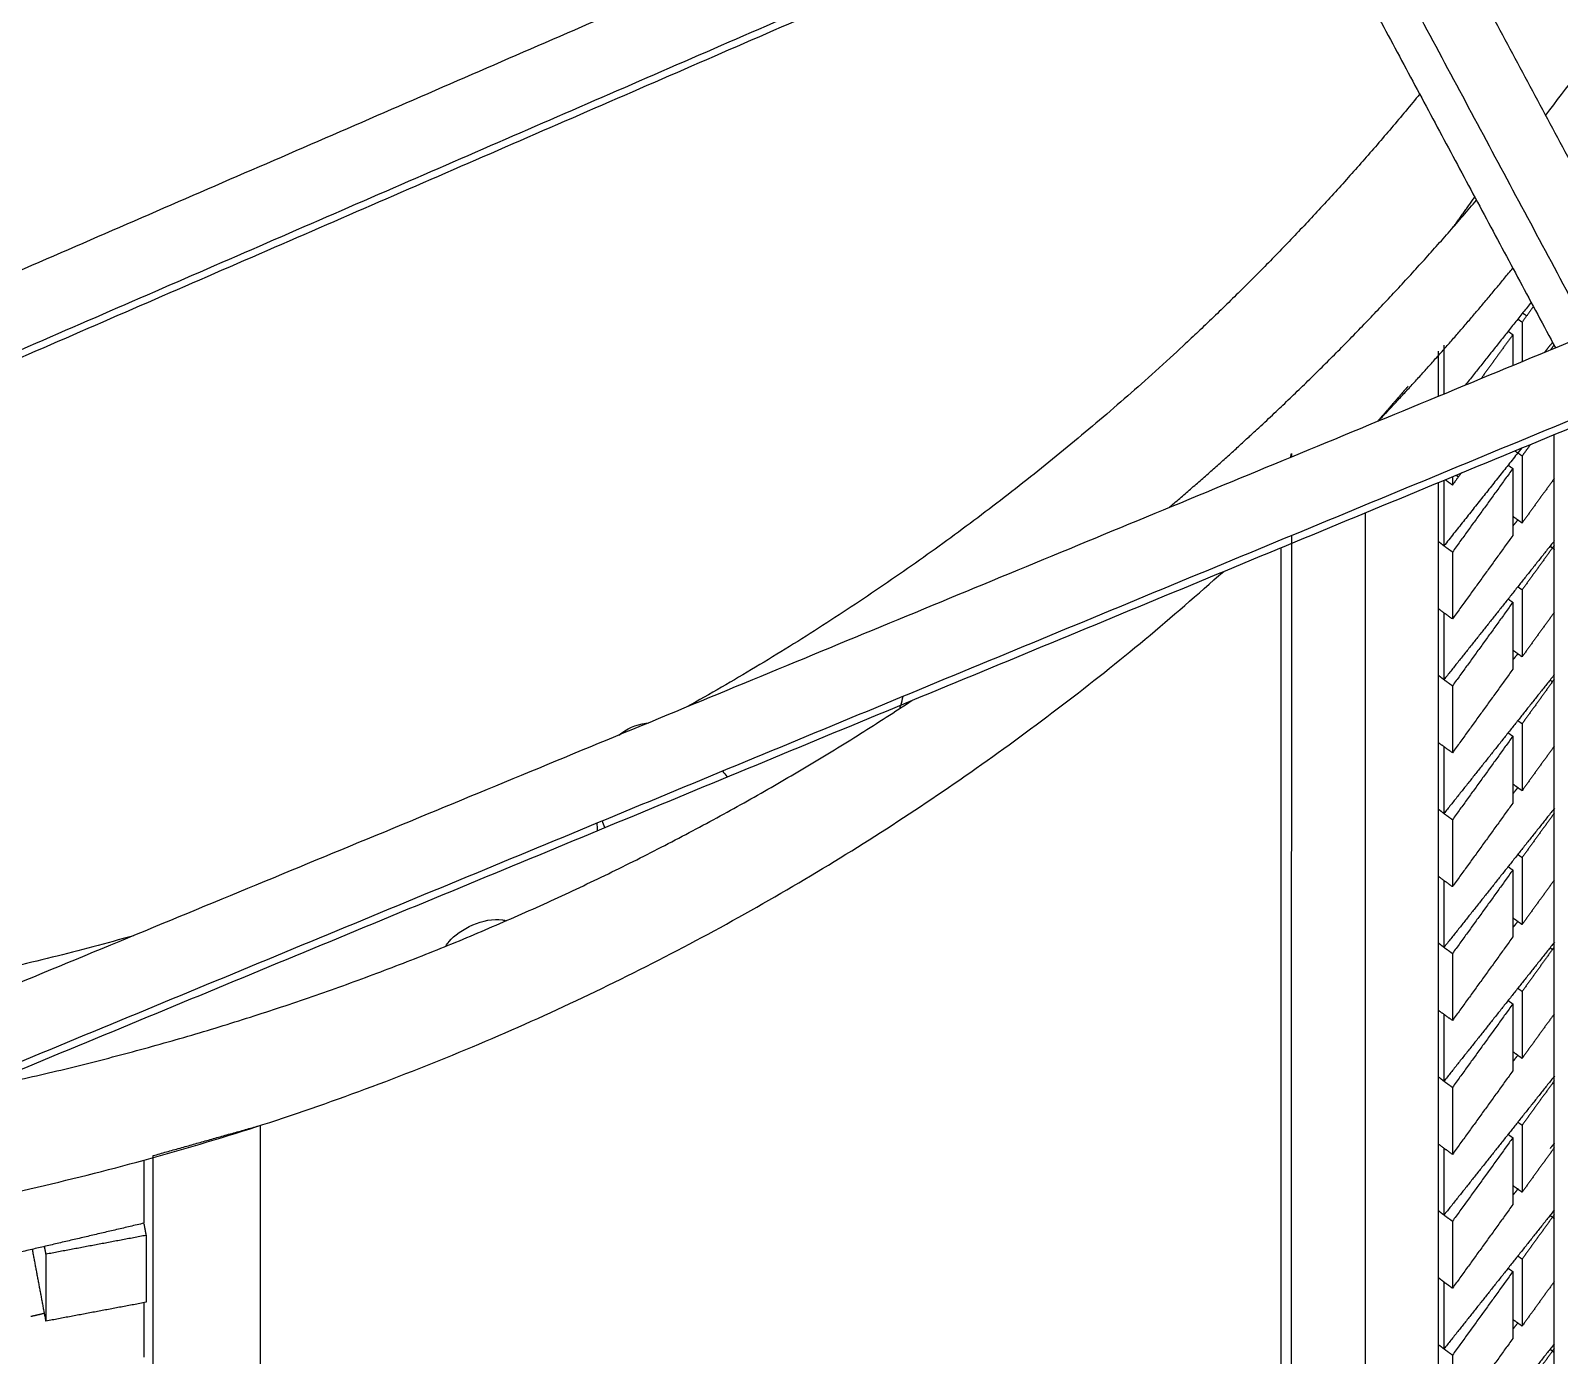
# Model space of a CAD drawing. Header units: millimetres. Extents: x 507.9 to 541, y 40.2 to 69.3.
# Drawn here: x 516.027 to 517.398, y 45.071 to 46.258 of the extents above; entities that cross this region are included whole.
import ezdxf

# ---------------------------------------------------------------- set-up
doc = ezdxf.new("R2010")
doc.units = ezdxf.units.MM
doc.layers.add('Make2D$Visible$Curves', color=7, linetype='Continuous', true_color=0x000000)

msp = doc.modelspace()

# ---------------------------------------------------------------- linework, layer by layer
at = {"layer": 'Make2D$Visible$Curves', "color": 18, "lineweight": -3, "true_color": 0x000000}
for points, degree in [([(517.42539, 45.98647), (516.74688, 47.25382), (516.06837, 48.52118)], 2), ([(517.17992, 46.54713), (516.33755, 46.18173), (515.49517, 45.81633)], 2), ([(517.47502, 46.01555), (517.33156, 46.2835), (517.1881, 46.55146)], 2), ([(515.49085, 45.73577), (516.34639, 46.10757), (517.20194, 46.47937)], 2), ([(515.49735, 45.74555), (516.3529, 46.11736), (517.20845, 46.48916)], 2), ([(517.13864, 46.45186), (517.26662, 46.21281), (517.39461, 45.97375)], 2), ([(517.30268, 46.0818), (517.3124, 46.09524), (517.32212, 46.10869)], 2), ([(517.35358, 46.05056), (517.35355, 46.05053), (517.35353, 46.05049)], 2), ([(517.37283, 46.01479), (517.34323, 45.97753), (517.31363, 45.94028)], 2), ([(517.48031, 46.00917), (516.49809, 45.6032), (515.51587, 45.19723)], 2), ([(517.36462, 45.99679), (517.36269, 45.99819), (517.36075, 45.99959)], 2), ([(517.37476, 46.01082), (517.36969, 46.0038), (517.36462, 45.99679)], 2), ([(517.36874, 46.00248), (517.36687, 46.00371), (517.36501, 46.00494)], 2), ([(517.35633, 45.98567), (517.34215, 45.96605), (517.32796, 45.94643)], 2), ([(517.35211, 45.98871), (517.35422, 45.98719), (517.35633, 45.98567)], 2), ([(517.35633, 45.98567), (517.35633, 45.9718), (517.35633, 45.95793)], 2), ([(517.36462, 45.99679), (517.36462, 45.97907), (517.36462, 45.96136)], 2), ([(517.29457, 45.97629), (517.29457, 45.95451), (517.29457, 45.93274)], 2), ([(517.39208, 45.97902), (517.38838, 45.97436), (517.38468, 45.9697)], 2), ([(517.39328, 45.97643), (517.39161, 45.97413), (517.38995, 45.97182)], 2), ([(517.2898, 45.93043), (517.2898, 45.95069), (517.2898, 45.97094)], 2), ([(515.51504, 45.1255), (516.51265, 45.53851), (517.51025, 45.95152)], 2), ([(515.50881, 45.11582), (516.50641, 45.52883), (517.50401, 45.94184)], 2), ([(517.23516, 45.90801), (517.24889, 45.92382), (517.26262, 45.93964)], 2), ([(517.39343, 43.29504), (517.39343, 44.59555), (517.39343, 45.89606)], 2), ([(517.15724, 45.87603), (517.15743, 45.87703), (517.15761, 45.87806), (517.15779, 45.8791)], 3), ([(517.15779, 45.8791), (517.15779, 45.87802), (517.15779, 45.87695), (517.15779, 45.87587)], 3), ([(517.36432, 45.88407), (517.32944, 45.84018), (517.29457, 45.79629)], 2), ([(517.36462, 45.87679), (517.36139, 45.87913), (517.35816, 45.88146)], 2), ([(517.3722, 45.88727), (517.36841, 45.88203), (517.36462, 45.87679)], 2), ([(517.36462, 45.87679), (517.36462, 45.84679), (517.36462, 45.81679)], 2), ([(517.35633, 45.86567), (517.32926, 45.82822), (517.30219, 45.79078)], 2), ([(517.31026, 45.86194), (517.30623, 45.85636), (517.30219, 45.85078)], 2), ([(517.35211, 45.86871), (517.35422, 45.86719), (517.35633, 45.86567)], 2), ([(517.35633, 45.86567), (517.35633, 45.83567), (517.35633, 45.80567)], 2), ([(517.2898, 43.75973), (517.2898, 44.80644), (517.2898, 45.85316)], 2), ([(517.29457, 45.85513), (517.29457, 45.82571), (517.29457, 45.79629)], 2), ([(517.30219, 45.85078), (517.29888, 45.85316), (517.29558, 45.85555)], 2), ([(517.30219, 45.85829), (517.30219, 45.85453), (517.30219, 45.85078)], 2), ([(517.30748, 45.8581), (517.30643, 45.85885), (517.30539, 45.85961)], 2), ([(517.39343, 45.85664), (517.37903, 45.83671), (517.36462, 45.81679)], 2), ([(517.22424, 43.6186), (517.22424, 44.72237), (517.22424, 45.82613)], 2), ([(517.36462, 45.81679), (517.36048, 45.81979), (517.35633, 45.82279)], 2), ([(517.36094, 45.81983), (517.35864, 45.81693), (517.35634, 45.81403)], 2), ([(517.14873, 43.68439), (517.14873, 44.73957), (517.14873, 45.79476)], 2), ([(517.15779, 45.80559), (517.15771, 45.09484), (517.15764, 44.38409), (517.15756, 43.67333)], 3), ([(517.29457, 45.79629), (517.29219, 45.79818), (517.2898, 45.80007)], 2), ([(517.39343, 45.80071), (517.344, 45.7385), (517.29457, 45.67629)], 2), ([(517.30219, 45.79078), (517.29838, 45.79353), (517.29457, 45.79629)], 2), ([(517.35633, 45.80567), (517.32926, 45.76822), (517.30219, 45.73078)], 2), ([(517.39353, 45.79678), (517.37908, 45.77679), (517.36462, 45.75679)], 2), ([(517.38976, 45.79609), (517.39159, 45.79464), (517.39343, 45.79318)], 2), ([(517.30219, 45.79078), (517.30219, 45.76078), (517.30219, 45.73078)], 2), ([(517.36462, 45.75679), (517.3627, 45.75818), (517.36078, 45.75957)], 2), ([(517.36462, 45.75679), (517.36462, 45.72679), (517.36462, 45.69679)], 2), ([(517.30219, 45.73078), (517.29601, 45.73524), (517.28983, 45.73971)], 2), ([(517.35633, 45.74567), (517.32926, 45.70822), (517.30219, 45.67078)], 2), ([(517.35211, 45.74871), (517.35422, 45.74719), (517.35633, 45.74567)], 2), ([(517.35633, 45.74567), (517.35633, 45.71567), (517.35633, 45.68567)], 2), ([(517.29457, 45.73629), (517.29457, 45.70629), (517.29457, 45.67629)], 2), ([(517.39343, 45.73664), (517.37903, 45.71671), (517.36462, 45.69679)], 2), ([(517.36462, 45.69679), (517.36048, 45.69979), (517.35633, 45.70279)], 2), ([(517.36077, 45.6996), (517.35855, 45.69681), (517.35633, 45.69401)], 2), ([(517.35633, 45.68567), (517.32926, 45.64822), (517.30219, 45.61078)], 2), ([(517.29457, 45.67629), (517.29219, 45.67818), (517.2898, 45.68007)], 2), ([(517.3936, 45.68092), (517.34408, 45.6186), (517.29457, 45.55629)], 2), ([(517.30219, 45.67078), (517.29838, 45.67353), (517.29457, 45.67629)], 2), ([(517.30219, 45.67078), (517.30219, 45.64078), (517.30219, 45.61078)], 2), ([(517.39354, 45.67679), (517.37908, 45.65679), (517.36462, 45.63679)], 2), ([(517.38976, 45.67609), (517.3908, 45.67527), (517.39184, 45.67444)], 2), ([(517.35211, 45.62871), (517.35422, 45.62719), (517.35633, 45.62567)], 2), ([(517.36462, 45.63679), (517.36269, 45.63819), (517.36075, 45.63959)], 2), ([(517.36462, 45.63679), (517.36462, 45.60679), (517.36462, 45.57679)], 2), ([(517.30219, 45.61078), (517.296, 45.61525), (517.2898, 45.61973)], 2), ([(517.29457, 45.61629), (517.29457, 45.58629), (517.29457, 45.55629)], 2), ([(517.35633, 45.62567), (517.32926, 45.58822), (517.30219, 45.55078)], 2), ([(517.35633, 45.62567), (517.35633, 45.59567), (517.35633, 45.56567)], 2), ([(517.39343, 45.61664), (517.37903, 45.59671), (517.36462, 45.57679)], 2), ([(516.64784, 45.59448), (516.64912, 45.5928), (516.65038, 45.59112), (516.65162, 45.58945)], 3), ([(517.36075, 45.57959), (517.35854, 45.5768), (517.35633, 45.57401)], 2), ([(517.36462, 45.57679), (517.36056, 45.57973), (517.35649, 45.58267)], 2), ([(517.39376, 45.56113), (517.34416, 45.49871), (517.29457, 45.43629)], 2), ([(517.35633, 45.56567), (517.32926, 45.52822), (517.30219, 45.49078)], 2), ([(516.53564, 45.54094), (516.5356, 45.54334), (516.53556, 45.54574), (516.53552, 45.54814)], 3), ([(516.54219, 45.54367), (516.54145, 45.54578), (516.54075, 45.54785), (516.54011, 45.54988)], 3), ([(517.29457, 45.55629), (517.29227, 45.55811), (517.28998, 45.55993)], 2), ([(517.30219, 45.55078), (517.29838, 45.55353), (517.29457, 45.55629)], 2), ([(517.30219, 45.55078), (517.30219, 45.52078), (517.30219, 45.49078)], 2), ([(517.39343, 45.55664), (517.37903, 45.53671), (517.36462, 45.51679)], 2), ([(517.36462, 45.51679), (517.36269, 45.51819), (517.36075, 45.51959)], 2), ([(517.35633, 45.50567), (517.32926, 45.46822), (517.30219, 45.43078)], 2), ([(517.35211, 45.50871), (517.35422, 45.50719), (517.35633, 45.50567)], 2), ([(517.35633, 45.50567), (517.35633, 45.47567), (517.35633, 45.44567)], 2), ([(517.36462, 45.51679), (517.36462, 45.48679), (517.36462, 45.45679)], 2), ([(517.30219, 45.49078), (517.296, 45.49525), (517.2898, 45.49973)], 2), ([(517.29457, 45.49629), (517.29457, 45.46629), (517.29457, 45.43629)], 2), ([(517.39345, 45.49666), (517.37904, 45.47673), (517.36462, 45.45679)], 2), ([(517.36462, 45.45679), (517.36048, 45.45979), (517.35633, 45.46279)], 2), ([(517.36075, 45.45959), (517.35854, 45.4568), (517.35633, 45.45401)], 2), ([(517.29457, 45.43629), (517.29217, 45.43819), (517.28978, 45.44009)], 2), ([(517.39358, 45.4409), (517.34407, 45.37859), (517.29457, 45.31629)], 2), ([(517.35633, 45.44567), (517.32926, 45.40822), (517.30219, 45.37078)], 2), ([(517.30219, 45.43078), (517.29838, 45.43353), (517.29457, 45.43629)], 2), ([(517.30219, 45.43078), (517.30219, 45.40078), (517.30219, 45.37078)], 2), ([(517.39319, 45.4363), (517.37891, 45.41655), (517.36462, 45.39679)], 2), ([(517.38976, 45.43609), (517.3908, 45.43527), (517.39184, 45.43444)], 2), ([(517.36462, 45.39679), (517.3627, 45.39818), (517.36077, 45.39958)], 2), ([(517.36462, 45.39679), (517.36462, 45.36679), (517.36462, 45.33679)], 2), ([(517.35633, 45.38567), (517.32926, 45.34822), (517.30219, 45.31078)], 2), ([(517.35215, 45.38868), (517.35424, 45.38718), (517.35633, 45.38567)], 2), ([(517.35633, 45.38567), (517.35633, 45.35567), (517.35633, 45.32567)], 2), ([(517.30219, 45.37078), (517.296, 45.37525), (517.2898, 45.37973)], 2), ([(517.29457, 45.37629), (517.29457, 45.34629), (517.29457, 45.31629)], 2), ([(517.39361, 45.37688), (517.37911, 45.35684), (517.36462, 45.33679)], 2), ([(517.36462, 45.33679), (517.36054, 45.33974), (517.35645, 45.3427)], 2), ([(517.36057, 45.33935), (517.35861, 45.33689), (517.35665, 45.33442)], 2), ([(517.29457, 45.31629), (517.29234, 45.31805), (517.29012, 45.31982)], 2), ([(517.39375, 45.32111), (517.34416, 45.2587), (517.29457, 45.19629)], 2), ([(517.30219, 45.31078), (517.29838, 45.31353), (517.29457, 45.31629)], 2), ([(517.35633, 45.32567), (517.32926, 45.28822), (517.30219, 45.25078)], 2), ([(517.39343, 45.31664), (517.37903, 45.29671), (517.36462, 45.27679)], 2), ([(517.30219, 45.31078), (517.30219, 45.28078), (517.30219, 45.25078)], 2), ([(516.13737, 45.24963), (516.18549, 45.26321), (516.23361, 45.27679)], 2), ([(516.23361, 43.01965), (516.23361, 44.17628), (516.23361, 45.27679)], 2), ([(517.36056, 45.27929), (517.36064, 45.27923), (517.36073, 45.27916)], 2), ([(517.36462, 45.27679), (517.36269, 45.27819), (517.36075, 45.27959)], 2), ([(517.36462, 45.27679), (517.36462, 45.24679), (517.36462, 45.21679)], 2), ([(517.30219, 45.25078), (517.296, 45.25525), (517.2898, 45.25973)], 2), ([(517.35633, 45.26567), (517.32926, 45.22822), (517.30219, 45.19078)], 2), ([(517.35242, 45.26849), (517.35437, 45.26708), (517.35633, 45.26567)], 2), ([(517.35633, 45.26567), (517.35633, 45.23567), (517.35633, 45.20567)], 2), ([(517.39343, 45.26071), (517.39159, 45.2584), (517.38976, 45.25609)], 2), ([(516.12897, 45.24552), (516.12897, 45.21726), (516.12897, 45.18899)], 2), ([(516.13737, 43.01965), (516.13737, 44.13464), (516.13737, 45.24963)], 2), ([(517.29457, 45.25629), (517.29457, 45.22629), (517.29457, 45.19629)], 2), ([(517.39343, 45.25664), (517.37903, 45.23672), (517.36462, 45.21679)], 2), ([(517.36108, 45.22), (517.35877, 45.2171), (517.35647, 45.2142)], 2), ([(517.36462, 45.21679), (517.36067, 45.21965), (517.35672, 45.22251)], 2), ([(517.35633, 45.20567), (517.32926, 45.16822), (517.30219, 45.13078)], 2), ([(517.29457, 45.19629), (517.2922, 45.19817), (517.28983, 45.20005)], 2), ([(517.39372, 45.20108), (517.34415, 45.13868), (517.29457, 45.07629)], 2), ([(517.30219, 45.19078), (517.29838, 45.19353), (517.29457, 45.19629)], 2), ([(517.30219, 45.19078), (517.30219, 45.16078), (517.30219, 45.13078)], 2), ([(517.39346, 45.19668), (517.37904, 45.17673), (517.36462, 45.15679)], 2), ([(517.38976, 45.19609), (517.39173, 45.19453), (517.39369, 45.19297)], 2), ([(516.12897, 45.18899), (516.03159, 45.16623), (515.93421, 45.14348)], 2), ([(516.13101, 45.17812), (516.08615, 45.16968), (516.04128, 45.16124)], 2), ([(516.12906, 45.18851), (516.13003, 45.18332), (516.13101, 45.17812)], 2), ([(516.13101, 45.17812), (516.13101, 45.14812), (516.13101, 45.11812)], 2), ([(516.04128, 45.10124), (516.03522, 45.13345), (516.02916, 45.16567)], 2), ([(516.04128, 45.16124), (516.04063, 45.16472), (516.03997, 45.16819)], 2), ([(516.04128, 45.16124), (516.04128, 45.13124), (516.04128, 45.10124)], 2), ([(517.36462, 45.15679), (517.36277, 45.15813), (517.36092, 45.15947)], 2), ([(517.36462, 45.15679), (517.36462, 45.12679), (517.36462, 45.09679)], 2), ([(517.29457, 45.13629), (517.29219, 45.13818), (517.28981, 45.14007)], 2), ([(517.29457, 45.13629), (517.29457, 45.10629), (517.29457, 45.07629)], 2), ([(517.30219, 45.13078), (517.29838, 45.13353), (517.29457, 45.13629)], 2), ([(517.35633, 45.14567), (517.32926, 45.10822), (517.30219, 45.07078)], 2), ([(517.35211, 45.14871), (517.35422, 45.14719), (517.35633, 45.14567)], 2), ([(517.35633, 45.14567), (517.35633, 45.11567), (517.35633, 45.08567)], 2), ([(517.39359, 45.13686), (517.37911, 45.11683), (517.36462, 45.09679)], 2), ([(516.04006, 45.10821), (516.03388, 45.10677), (516.02769, 45.10532)], 2), ([(516.13101, 45.11812), (516.08615, 45.10968), (516.04128, 45.10124)], 2), ([(516.12897, 45.11774), (516.12897, 45.09336), (516.12897, 45.06899)], 2), ([(517.36462, 45.09679), (517.36048, 45.09979), (517.35633, 45.10279)], 2), ([(517.3609, 45.09977), (517.35877, 45.09709), (517.35663, 45.0944)], 2), ([(517.39355, 45.08086), (517.34406, 45.01857), (517.29457, 44.95629)], 2), ([(517.35633, 45.08567), (517.32926, 45.04822), (517.30219, 45.01078)], 2), ([(517.29457, 45.07629), (517.29241, 45.078), (517.29025, 45.07971)], 2), ([(517.30219, 45.07078), (517.29838, 45.07353), (517.29457, 45.07629)], 2), ([(517.30219, 45.07078), (517.30219, 45.04078), (517.30219, 45.01078)], 2), ([(517.39343, 45.07664), (517.37903, 45.05671), (517.36462, 45.03679)], 2), ([(517.38976, 45.07609), (517.39159, 45.07464), (517.39343, 45.07318)], 2)]:
    msp.add_open_spline(points, degree=degree, dxfattribs=at)
for points, weights in [([(517.38589, 46.18251), (517.89459, 46.8336), (517.89459, 47.65986)], [0.942605112046, 0.848262006154, 0.853867800566]), ([(517.2352, 45.90767), (517.29837, 45.9742), (517.35627, 46.04536)], [0.974879140477, 0.961026815398, 0.948756074693]), ([(515.62463, 45.16376), (516.46822, 45.2094), (517.09715, 45.77347)], [0.855379092922, 0.869537556368, 0.993496004198]), ([(515.97484, 45.30873), (516.43, 45.40162), (516.81761, 45.65767)], [0.865933210123, 0.886604143826, 0.941789918321]), ([(516.11968, 45.44673), (515.82429, 45.36335), (515.51737, 45.36037)], [0.874872604721, 0.856799262016, 0.854047577726])]:
    msp.add_rational_spline(points, weights, degree=2, dxfattribs=at)
for points, weights, knots in [([(517.27297, 46.20146), (517.17305, 46.07965), (517.05746, 45.9726), (516.85579, 45.78585), (516.61579, 45.65188)], [0.950009283097, 0.972404719633, 1, 0.952827168865, 0.920849472709], [-11.66296406, -11.66296406, -11.66296406, -11.30783699, -11.30783699, -10.700764, -10.700764, -10.700764]), ([(517.04791, 45.83051), (517.0874, 45.86403), (517.1254, 45.89923), (517.2308, 45.99683), (517.3238, 46.10631)], [0.982812309039, 0.991138020338, 1, 0.975803529666, 0.955604892938], [11.19379108, 11.19379108, 11.19379108, 11.30783699, 11.30783699, 11.61922436, 11.61922436, 11.61922436]), ([(511.83963, 45.2777), (511.83963, 45.17096), (511.84491, 45.06436), (512.05826, 40.75314), (516.36947, 40.96649), (520.47261, 41.16954), (520.47261, 45.2777)], [0.980423998556, 0.989861021963, 1, 0.707106781187, 1, 0.717245759224, 0.980423998556], [13.3259395, 13.3259395, 13.3259395, 13.5606516, 13.5606516, 20.3409773, 20.3409773, 26.8865911, 26.8865911, 26.8865911])]:
    msp.add_rational_spline(points, weights, degree=2, knots=knots, dxfattribs=at)
for points, knots in [([(516.80676, 45.65055), (516.80706, 45.65142), (516.80819, 45.65499), (516.80914, 45.65877), (516.80983, 45.6617)], [1.752513166, 1.752513166, 1.752513166, 1.752513166, 1.757378918, 1.771957746, 1.771957746, 1.771957746, 1.771957746]), ([(516.55499, 45.62673), (516.56167, 45.63231), (516.57087, 45.63642), (516.58074, 45.63751), (516.58162, 45.63758)], [1.005309615, 1.005309615, 1.005309615, 1.005309615, 1.054427351, 1.059215709, 1.059215709, 1.059215709, 1.059215709]), ([(516.39967, 45.43748), (516.40049, 45.43885), (516.40544, 45.44577), (516.42309, 45.45816), (516.44365, 45.46258), (516.45282, 45.4605), (516.45392, 45.46019)], [0.35328843, 0.35328843, 0.35328843, 0.35328843, 0.36449341, 0.41005508, 0.45561676, 0.46195117, 0.46195117, 0.46195117, 0.46195117])]:
    msp.add_open_spline(points, degree=3, knots=knots, dxfattribs=at)

doc.saveas('drawing.dxf')
